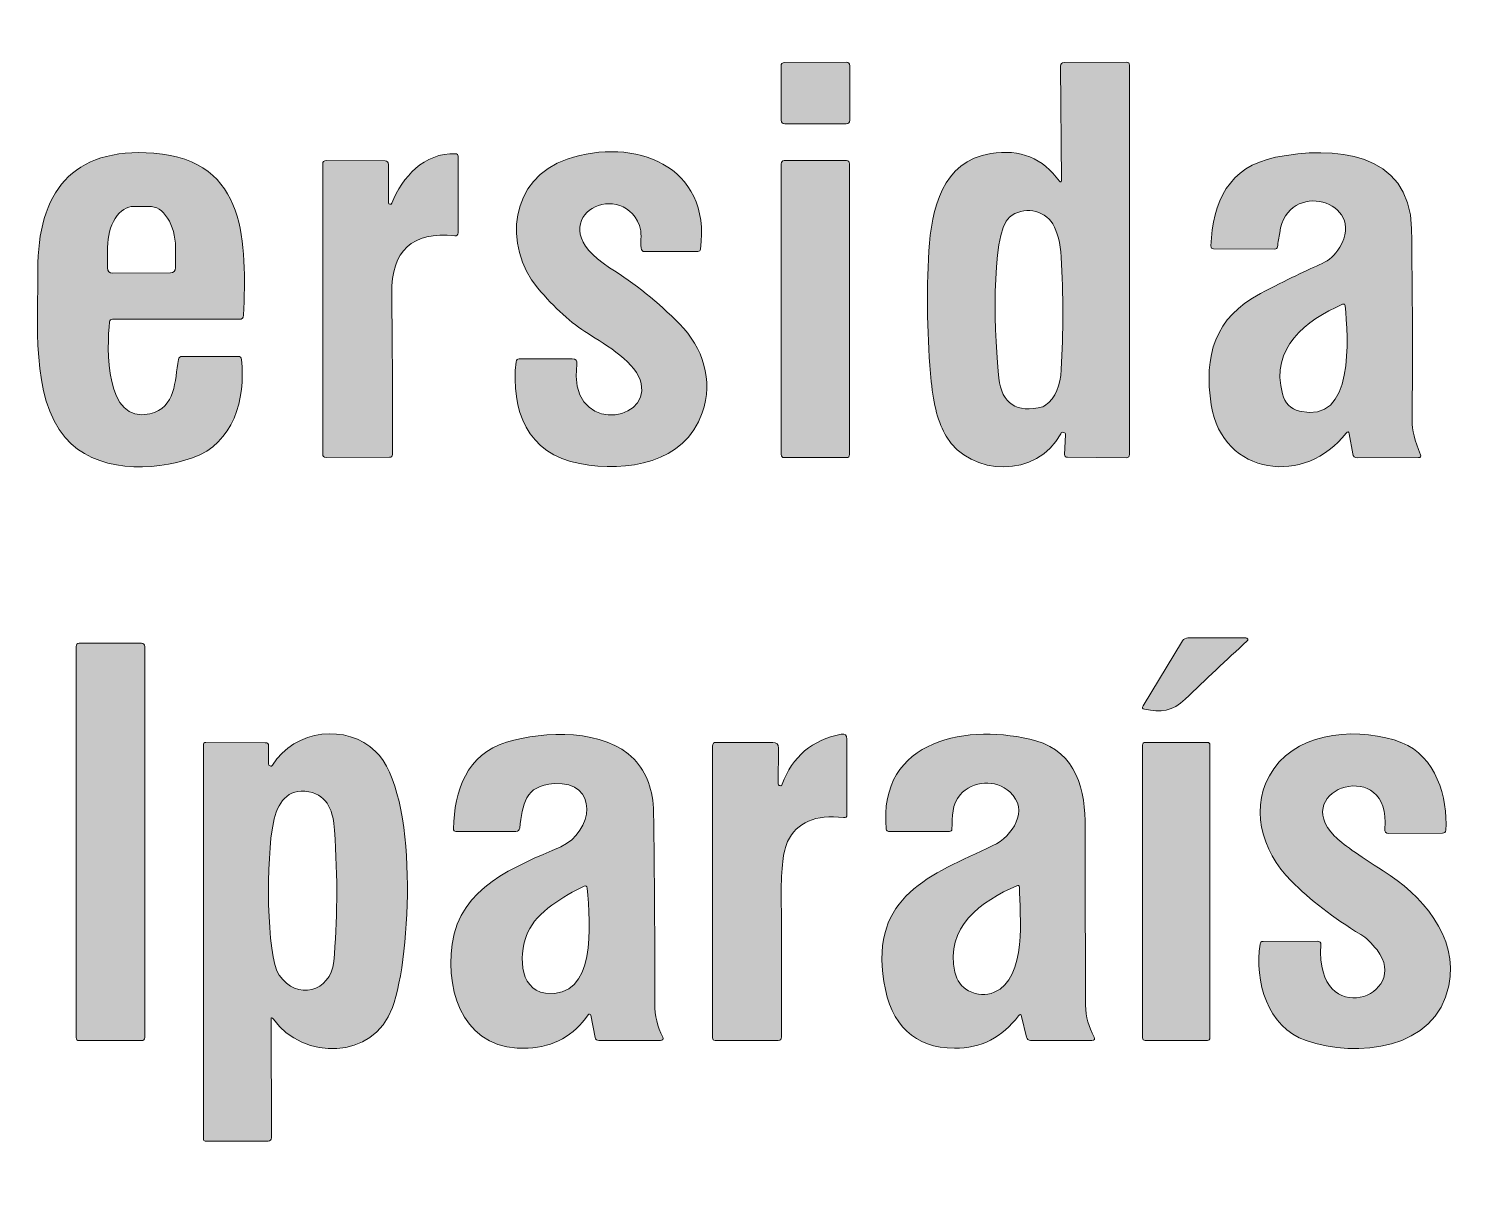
# Model space of a CAD drawing. Header units: millimetres. Extents: x 6 to 133, y 303 to 393.
# Drawn here: x 54.96 to 61.23, y 318.16 to 323.17 of the extents above; entities that cross this region are included whole.
import ezdxf

# ---------------------------------------------------------------- set-up
doc = ezdxf.new("R2010")
doc.units = ezdxf.units.MM
doc.header["$MEASUREMENT"] = 0

# ---------------------------------------------------------------- blocks, each defined once
blk = doc.blocks.new('block 2')
at = {"color": 188, "lineweight": 35, "true_color": 0x161224}
blk.add_open_spline([(21.4184, 393.1407), (21.4184, 393.1407), (6.4183, 303.1407), (6.4183, 303.1407), (6.4183, 303.1407), (118.7994, 303.1407), (118.7994, 303.1407), (118.7994, 303.1407), (133.0232, 388.4831), (133.0232, 388.4831), (133.3864, 390.6622), (131.9143, 392.7231), (129.7352, 393.0863), (129.5179, 393.1225), (129.298, 393.1407), (129.0776, 393.1407), (129.0776, 393.1407), (21.4184, 393.1407), (21.4184, 393.1407)], degree=3, knots=[0, 0, 0, 0, 1, 1, 1, 2, 2, 2, 3, 3, 3, 4, 4, 4, 5, 5, 5, 6, 6, 6, 6], dxfattribs=at)

msp = doc.modelspace()

# ---------------------------------------------------------------- hatches: boundary and pattern name
at = {"true_color": 0x161225}
h = msp.add_hatch(color=188, dxfattribs=at)
h.dxf.hatch_style = 2
edge = h.paths.add_edge_path()
edge.add_spline(control_points=[(58.2387, 323.0197), (58.2387, 323.0197), (58.5062, 323.0209), (58.5062, 323.0209), (58.5162, 323.0209), (58.5218, 323.0153), (58.5218, 323.0053), (58.5218, 323.0053), (58.5218, 322.7689), (58.5218, 322.7689), (58.5218, 322.7589), (58.5173, 322.7534), (58.5062, 322.7534), (58.5062, 322.7534), (58.2398, 322.7534), (58.2398, 322.7534), (58.2287, 322.7534), (58.2243, 322.7578), (58.2243, 322.7689), (58.2243, 322.7689), (58.2232, 323.0042), (58.2232, 323.0042), (58.2232, 323.0153), (58.2287, 323.0197), (58.2387, 323.0197)], knot_values=[0, 0, 0, 0, 1, 1, 1, 2, 2, 2, 3, 3, 3, 4, 4, 4, 5, 5, 5, 6, 6, 6, 7, 7, 7, 8, 8, 8, 8], degree=3, periodic=1)
h = msp.add_hatch(color=188, dxfattribs=at)
h.dxf.hatch_style = 2
edge = h.paths.add_edge_path()
edge.add_spline(control_points=[(59.433, 322.5036), (59.4341, 322.5014), (59.4363, 322.5014), (59.4385, 322.5014), (59.4408, 322.5025), (59.4419, 322.5036), (59.4419, 322.5059), (59.4419, 322.5059), (59.4374, 323.0042), (59.4374, 323.0042), (59.4374, 323.0153), (59.443, 323.0197), (59.4541, 323.0197), (59.4541, 323.0197), (59.7249, 323.0209), (59.7249, 323.0209), (59.7327, 323.0209), (59.7371, 323.0164), (59.7371, 323.0086), (59.7371, 323.0086), (59.7371, 321.3172), (59.7371, 321.3172), (59.7371, 321.3072), (59.7327, 321.3027), (59.7227, 321.3027), (59.7227, 321.3027), (59.4674, 321.305), (59.4674, 321.305), (59.4585, 321.305), (59.4552, 321.3094), (59.4552, 321.3172), (59.4552, 321.3172), (59.4596, 321.4026), (59.4596, 321.4026), (59.4596, 321.4082), (59.4574, 321.4115), (59.4507, 321.4126), (59.4452, 321.4148), (59.4419, 321.4126), (59.4385, 321.4071), (59.3386, 321.2151), (59.0467, 321.2195), (58.9413, 321.396), (58.9069, 321.4537), (58.8858, 321.5325), (58.8758, 321.6335), (58.8581, 321.8222), (58.8547, 322.012), (58.8658, 322.2018), (58.8769, 322.3804), (58.9224, 322.5924), (59.1344, 322.6246), (59.2621, 322.6446), (59.3608, 322.6046), (59.433, 322.5036)], knot_values=[0, 0, 0, 0, 1, 1, 1, 2, 2, 2, 3, 3, 3, 4, 4, 4, 5, 5, 5, 6, 6, 6, 7, 7, 7, 8, 8, 8, 9, 9, 9, 10, 10, 10, 11, 11, 11, 12, 12, 12, 13, 13, 13, 14, 14, 14, 15, 15, 15, 16, 16, 16, 17, 17, 17, 18, 18, 18, 18], degree=3, periodic=1)
edge = h.paths.add_edge_path()
edge.add_spline(control_points=[(59.3686, 321.528), (59.4197, 321.5669), (59.4363, 321.6168), (59.4408, 321.6857), (59.4496, 321.8477), (59.4496, 322.0109), (59.4408, 322.174), (59.4363, 322.2362), (59.4241, 322.285), (59.4041, 322.3183), (59.3664, 322.3816), (59.2743, 322.396), (59.2166, 322.3483), (59.1289, 322.275), (59.1533, 321.7911), (59.1699, 321.649), (59.1822, 321.5369), (59.2465, 321.4947), (59.3608, 321.5247), (59.3642, 321.5258), (59.3664, 321.5269), (59.3686, 321.528)], knot_values=[0, 0, 0, 0, 1, 1, 1, 2, 2, 2, 3, 3, 3, 4, 4, 4, 5, 5, 5, 6, 6, 6, 7, 7, 7, 7], degree=3, periodic=1)
h = msp.add_hatch(color=188, dxfattribs=at)
h.dxf.hatch_style = 2
edge = h.paths.add_edge_path()
edge.add_spline(control_points=[(57.6083, 322.3116), (57.524, 322.5292), (57.1566, 322.3316), (57.4784, 322.1285), (57.5894, 322.0586), (57.6904, 321.9776), (57.7815, 321.8843), (57.8858, 321.78), (57.9291, 321.6401), (57.8813, 321.4981), (57.8059, 321.2783), (57.5528, 321.2395), (57.3497, 321.2772), (57.1199, 321.3183), (57.0489, 321.5114), (57.0722, 321.7201), (57.0733, 321.7278), (57.0778, 321.7323), (57.0855, 321.7323), (57.0855, 321.7323), (57.3164, 321.7323), (57.3164, 321.7323), (57.3319, 321.7323), (57.3386, 321.7245), (57.3364, 321.7101), (57.2931, 321.4104), (57.6505, 321.4481), (57.6161, 321.6257), (57.5994, 321.7101), (57.4618, 321.7955), (57.3852, 321.8421), (57.312, 321.8877), (57.2387, 321.9542), (57.1666, 322.0397), (57.0123, 322.2251), (57.0467, 322.517), (57.2942, 322.6002), (57.5839, 322.6979), (57.9213, 322.5747), (57.8736, 322.2084), (57.8725, 322.2029), (57.8691, 322.1995), (57.8625, 322.1995), (57.8625, 322.1995), (57.6316, 322.1984), (57.6316, 322.1984), (57.6216, 322.1984), (57.6161, 322.204), (57.615, 322.214), (57.6127, 322.2473), (57.6194, 322.2828), (57.6083, 322.3116)], knot_values=[0, 0, 0, 0, 1, 1, 1, 2, 2, 2, 3, 3, 3, 4, 4, 4, 5, 5, 5, 6, 6, 6, 7, 7, 7, 8, 8, 8, 9, 9, 9, 10, 10, 10, 11, 11, 11, 12, 12, 12, 13, 13, 13, 14, 14, 14, 15, 15, 15, 16, 16, 16, 17, 17, 17, 17], degree=3, periodic=1)
h = msp.add_hatch(color=188, dxfattribs=at)
h.dxf.hatch_style = 2
edge = h.paths.add_edge_path()
edge.add_spline(control_points=[(55.3064, 321.8932), (55.293, 321.7811), (55.2853, 321.4481), (55.4806, 321.4936), (55.5949, 321.5203), (55.5894, 321.6357), (55.6049, 321.73), (55.6071, 321.7389), (55.6127, 321.7434), (55.6216, 321.7434), (55.6216, 321.7434), (55.8658, 321.7423), (55.8658, 321.7423), (55.8735, 321.7434), (55.878, 321.7389), (55.8791, 321.73), (55.8979, 321.5569), (55.8447, 321.3649), (55.6671, 321.3027), (55.4928, 321.2406), (55.242, 321.2395), (55.1132, 321.3904), (54.9623, 321.5669), (54.9967, 321.9032), (54.9945, 322.1185), (54.9934, 322.4526), (55.141, 322.6535), (55.4984, 322.6257), (55.909, 322.5947), (55.9002, 322.2306), (55.888, 321.9221), (55.888, 321.9099), (55.8813, 321.9043), (55.8702, 321.9043), (55.8702, 321.9043), (55.3186, 321.9043), (55.3186, 321.9043), (55.3108, 321.9043), (55.3075, 321.901), (55.3064, 321.8932)], knot_values=[0, 0, 0, 0, 1, 1, 1, 2, 2, 2, 3, 3, 3, 4, 4, 4, 5, 5, 5, 6, 6, 6, 7, 7, 7, 8, 8, 8, 9, 9, 9, 10, 10, 10, 11, 11, 11, 12, 12, 12, 13, 13, 13, 13], degree=3, periodic=1)
edge = h.paths.add_edge_path()
edge.add_spline(control_points=[(55.3208, 322.1052), (55.3208, 322.1052), (55.5705, 322.1063), (55.5705, 322.1063), (55.585, 322.1063), (55.5927, 322.1141), (55.5927, 322.1285), (55.5927, 322.1285), (55.5927, 322.2173), (55.5927, 322.2173), (55.5916, 322.2661), (55.5805, 322.3083), (55.5583, 322.3438), (55.5361, 322.3782), (55.5084, 322.3949), (55.4773, 322.3949), (55.4773, 322.3949), (55.4118, 322.3949), (55.4118, 322.3949), (55.3807, 322.3949), (55.353, 322.3771), (55.3308, 322.3427), (55.3086, 322.3072), (55.2975, 322.2661), (55.2975, 322.2162), (55.2975, 322.2162), (55.2975, 322.1285), (55.2975, 322.1285), (55.2975, 322.113), (55.3053, 322.1052), (55.3208, 322.1052)], knot_values=[0, 0, 0, 0, 1, 1, 1, 2, 2, 2, 3, 3, 3, 4, 4, 4, 5, 5, 5, 6, 6, 6, 7, 7, 7, 8, 8, 8, 9, 9, 9, 10, 10, 10, 10], degree=3, periodic=1)
h = msp.add_hatch(color=188, dxfattribs=at)
h.dxf.hatch_style = 2
edge = h.paths.add_edge_path()
edge.add_spline(control_points=[(56.5184, 322.4104), (56.5184, 322.4071), (56.5206, 322.4038), (56.5239, 322.4038), (56.5284, 322.4026), (56.5306, 322.4038), (56.5317, 322.4082), (56.5794, 322.5225), (56.6715, 322.628), (56.8092, 322.6235), (56.8158, 322.6235), (56.8203, 322.6202), (56.8203, 322.6124), (56.8203, 322.6124), (56.8203, 322.2794), (56.8203, 322.2794), (56.8203, 322.2706), (56.8158, 322.2661), (56.8058, 322.2672), (56.6216, 322.2872), (56.5295, 322.2029), (56.5317, 322.0164), (56.535, 321.7833), (56.5361, 321.5502), (56.535, 321.3172), (56.535, 321.3094), (56.5306, 321.305), (56.5217, 321.305), (56.5217, 321.305), (56.2465, 321.3038), (56.2465, 321.3038), (56.2365, 321.3038), (56.232, 321.3094), (56.232, 321.3183), (56.232, 321.3183), (56.232, 322.5791), (56.232, 322.5791), (56.232, 322.5891), (56.2376, 322.5935), (56.2476, 322.5935), (56.2476, 322.5935), (56.5028, 322.5924), (56.5028, 322.5924), (56.5117, 322.5924), (56.5173, 322.5869), (56.5173, 322.5769), (56.5173, 322.5769), (56.5184, 322.4104), (56.5184, 322.4104)], knot_values=[0, 0, 0, 0, 1, 1, 1, 2, 2, 2, 3, 3, 3, 4, 4, 4, 5, 5, 5, 6, 6, 6, 7, 7, 7, 8, 8, 8, 9, 9, 9, 10, 10, 10, 11, 11, 11, 12, 12, 12, 13, 13, 13, 14, 14, 14, 15, 15, 15, 16, 16, 16, 16], degree=3, periodic=1)
h = msp.add_hatch(color=188, dxfattribs=at)
h.dxf.hatch_style = 2
edge = h.paths.add_edge_path()
edge.add_spline(control_points=[(60.6783, 321.4104), (60.504, 321.1795), (60.1411, 321.2228), (60.0923, 321.5325), (60.059, 321.7456), (60.1078, 321.9132), (60.3065, 322.0164), (60.4219, 322.0763), (60.5107, 322.1196), (60.574, 322.1463), (60.6039, 322.1596), (60.6295, 322.1829), (60.6506, 322.2173), (60.7715, 322.4193), (60.4219, 322.5159), (60.3897, 322.2806), (60.3864, 322.2595), (60.3831, 322.2395), (60.3797, 322.2184), (60.3786, 322.2129), (60.3742, 322.2095), (60.3686, 322.2095), (60.3686, 322.2095), (60.1023, 322.2106), (60.1023, 322.2106), (60.0945, 322.2106), (60.0912, 322.2151), (60.0912, 322.2228), (60.0989, 322.4149), (60.1677, 322.5669), (60.372, 322.608), (60.6206, 322.6579), (60.9558, 322.6346), (60.9624, 322.2983), (60.9669, 322.0208), (60.968, 321.7423), (60.9647, 321.4637), (60.9647, 321.4259), (60.9769, 321.376), (61.0013, 321.3161), (61.0046, 321.3083), (61.0013, 321.3038), (60.9924, 321.3038), (60.9924, 321.3038), (60.726, 321.3027), (60.726, 321.3027), (60.716, 321.3027), (60.7094, 321.3083), (60.7072, 321.3194), (60.7072, 321.3194), (60.6916, 321.4071), (60.6916, 321.4071), (60.6894, 321.4171), (60.685, 321.4182), (60.6783, 321.4104)], knot_values=[0, 0, 0, 0, 1, 1, 1, 2, 2, 2, 3, 3, 3, 4, 4, 4, 5, 5, 5, 6, 6, 6, 7, 7, 7, 8, 8, 8, 9, 9, 9, 10, 10, 10, 11, 11, 11, 12, 12, 12, 13, 13, 13, 14, 14, 14, 15, 15, 15, 16, 16, 16, 17, 17, 17, 18, 18, 18, 18], degree=3, periodic=1)
edge = h.paths.add_edge_path()
edge.add_spline(control_points=[(60.6628, 321.9698), (60.504, 321.8988), (60.3476, 321.7811), (60.4019, 321.5802), (60.4119, 321.5403), (60.4375, 321.5158), (60.4752, 321.5058), (60.7171, 321.4426), (60.6872, 321.831), (60.6739, 321.9631), (60.6739, 321.9698), (60.6694, 321.972), (60.6628, 321.9698)], knot_values=[0, 0, 0, 0, 1, 1, 1, 2, 2, 2, 3, 3, 3, 4, 4, 4, 4], degree=3, periodic=1)
h = msp.add_hatch(color=188, dxfattribs=at)
h.dxf.hatch_style = 2
edge = h.paths.add_edge_path()
edge.add_spline(control_points=[(58.2376, 322.5935), (58.2376, 322.5935), (58.5073, 322.5935), (58.5073, 322.5935), (58.5162, 322.5935), (58.5206, 322.5891), (58.5206, 322.5802), (58.5206, 322.5802), (58.5206, 321.3172), (58.5206, 321.3172), (58.5206, 321.3083), (58.5162, 321.3038), (58.5073, 321.3038), (58.5073, 321.3038), (58.2376, 321.3038), (58.2376, 321.3038), (58.2287, 321.3038), (58.2243, 321.3083), (58.2243, 321.3172), (58.2243, 321.3172), (58.2243, 322.5802), (58.2243, 322.5802), (58.2243, 322.5891), (58.2287, 322.5935), (58.2376, 322.5935)], knot_values=[0, 0, 0, 0, 1, 1, 1, 2, 2, 2, 3, 3, 3, 4, 4, 4, 5, 5, 5, 6, 6, 6, 7, 7, 7, 8, 8, 8, 8], degree=3, periodic=1)
h = msp.add_hatch(color=188, dxfattribs=at)
h.dxf.hatch_style = 2
edge = h.paths.add_edge_path()
edge.add_spline(control_points=[(55.1743, 320.497), (55.1743, 320.497), (55.4451, 320.497), (55.4451, 320.497), (55.454, 320.497), (55.4595, 320.4925), (55.4595, 320.4836), (55.4595, 320.4836), (55.4595, 318.7844), (55.4595, 318.7844), (55.4595, 318.7755), (55.454, 318.7711), (55.4451, 318.7711), (55.4451, 318.7711), (55.1743, 318.7711), (55.1743, 318.7711), (55.1654, 318.7711), (55.161, 318.7755), (55.161, 318.7844), (55.161, 318.7844), (55.161, 320.4836), (55.161, 320.4836), (55.161, 320.4925), (55.1654, 320.497), (55.1743, 320.497)], knot_values=[0, 0, 0, 0, 1, 1, 1, 2, 2, 2, 3, 3, 3, 4, 4, 4, 5, 5, 5, 6, 6, 6, 7, 7, 7, 8, 8, 8, 8], degree=3, periodic=1)
h = msp.add_hatch(color=188, dxfattribs=at)
h.dxf.hatch_style = 2
edge = h.paths.add_edge_path()
edge.add_spline(control_points=[(59.7959, 320.225), (59.7959, 320.225), (59.968, 320.5069), (59.968, 320.5069), (59.9735, 320.5158), (59.9813, 320.5203), (59.9913, 320.5203), (59.9913, 320.5203), (60.2432, 320.5203), (60.2432, 320.5203), (60.2466, 320.5203), (60.2488, 320.518), (60.251, 320.5147), (60.2521, 320.5125), (60.251, 320.5092), (60.2488, 320.5069), (60.1578, 320.4248), (60.0679, 320.3405), (59.9791, 320.2539), (59.9247, 320.2006), (59.8725, 320.1962), (59.8026, 320.2106), (59.7937, 320.2128), (59.7915, 320.2173), (59.7959, 320.225)], knot_values=[0, 0, 0, 0, 1, 1, 1, 2, 2, 2, 3, 3, 3, 4, 4, 4, 5, 5, 5, 6, 6, 6, 7, 7, 7, 8, 8, 8, 8], degree=3, periodic=1)
h = msp.add_hatch(color=188, dxfattribs=at)
h.dxf.hatch_style = 2
edge = h.paths.add_edge_path()
edge.add_spline(control_points=[(59.2543, 318.8787), (59.1866, 318.7866), (59.0922, 318.7367), (58.9768, 318.7378), (58.8026, 318.74), (58.7005, 318.8365), (58.6705, 319.0274), (58.6106, 319.4015), (58.8725, 319.4892), (59.1433, 319.6179), (59.231, 319.659), (59.3031, 319.7733), (59.2177, 319.851), (59.1555, 319.9076), (59.0567, 319.9009), (59.0012, 319.8388), (58.9657, 319.7999), (58.9668, 319.7422), (58.9657, 319.6901), (58.9657, 319.6834), (58.9624, 319.6801), (58.9546, 319.6801), (58.9546, 319.6801), (58.6905, 319.6801), (58.6905, 319.6801), (58.6849, 319.6801), (58.6816, 319.6834), (58.6805, 319.6889), (58.6416, 320.0841), (59.0445, 320.1529), (59.3309, 320.073), (59.5074, 320.0241), (59.5462, 319.8565), (59.5451, 319.6967), (59.5451, 319.4392), (59.5451, 319.1828), (59.5462, 318.9253), (59.5473, 318.871), (59.5595, 318.8332), (59.5839, 318.7866), (59.5884, 318.7766), (59.585, 318.7722), (59.5739, 318.7722), (59.5739, 318.7722), (59.3076, 318.7722), (59.3076, 318.7722), (59.2987, 318.7722), (59.292, 318.7766), (59.2898, 318.7855), (59.2898, 318.7855), (59.2687, 318.8754), (59.2687, 318.8754), (59.2654, 318.8865), (59.261, 318.8876), (59.2543, 318.8787)], knot_values=[0, 0, 0, 0, 1, 1, 1, 2, 2, 2, 3, 3, 3, 4, 4, 4, 5, 5, 5, 6, 6, 6, 7, 7, 7, 8, 8, 8, 9, 9, 9, 10, 10, 10, 11, 11, 11, 12, 12, 12, 13, 13, 13, 14, 14, 14, 15, 15, 15, 16, 16, 16, 17, 17, 17, 18, 18, 18, 18], degree=3, periodic=1)
edge = h.paths.add_edge_path()
edge.add_spline(control_points=[(59.15, 318.9808), (59.2931, 319.043), (59.261, 319.316), (59.2587, 319.437), (59.2576, 319.4448), (59.2543, 319.447), (59.2476, 319.4437), (59.0934, 319.3782), (58.9335, 319.2616), (58.979, 319.0685), (58.9879, 319.0308), (59.0068, 319.0041), (59.0379, 318.9875), (59.0767, 318.9675), (59.1133, 318.9653), (59.15, 318.9808)], knot_values=[0, 0, 0, 0, 1, 1, 1, 2, 2, 2, 3, 3, 3, 4, 4, 4, 5, 5, 5, 5], degree=3, periodic=1)
h = msp.add_hatch(color=188, dxfattribs=at)
h.dxf.hatch_style = 2
edge = h.paths.add_edge_path()
edge.add_spline(control_points=[(56.0078, 318.8621), (56.0078, 318.8621), (56.0089, 318.3482), (56.0089, 318.3482), (56.0089, 318.3393), (56.0045, 318.3349), (55.9956, 318.3349), (55.9956, 318.3349), (55.7215, 318.3349), (55.7215, 318.3349), (55.7159, 318.3349), (55.7137, 318.3382), (55.7137, 318.3438), (55.7137, 318.3438), (55.7137, 320.0563), (55.7137, 320.0563), (55.7137, 320.063), (55.717, 320.0663), (55.7237, 320.0663), (55.7237, 320.0663), (55.9823, 320.0652), (55.9823, 320.0652), (55.9923, 320.0652), (55.9967, 320.0608), (55.9967, 320.0519), (55.9967, 320.0519), (55.9967, 319.9731), (55.9967, 319.9731), (55.9967, 319.9675), (55.9989, 319.9653), (56.0034, 319.9642), (56.0078, 319.962), (56.0112, 319.9642), (56.0134, 319.9675), (56.111, 320.124), (56.3386, 320.1484), (56.4618, 320.0275), (56.6482, 319.8454), (56.6183, 319.1451), (56.535, 318.9142), (56.4518, 318.6867), (56.1477, 318.6845), (56.0178, 318.8643), (56.0112, 318.8732), (56.0078, 318.8721), (56.0078, 318.8621)], knot_values=[0, 0, 0, 0, 1, 1, 1, 2, 2, 2, 3, 3, 3, 4, 4, 4, 5, 5, 5, 6, 6, 6, 7, 7, 7, 8, 8, 8, 9, 9, 9, 10, 10, 10, 11, 11, 11, 12, 12, 12, 13, 13, 13, 14, 14, 14, 15, 15, 15, 15], degree=3, periodic=1)
edge = h.paths.add_edge_path()
edge.add_spline(control_points=[(56.0178, 319.7189), (55.9856, 319.5657), (55.9867, 319.1395), (56.0433, 319.0552), (56.1188, 318.9431), (56.2664, 318.9819), (56.2798, 319.114), (56.2964, 319.2861), (56.2975, 319.4758), (56.2831, 319.6856), (56.2786, 319.7611), (56.2564, 319.8366), (56.1721, 319.8521), (56.0777, 319.8687), (56.0356, 319.8033), (56.0178, 319.7189)], knot_values=[0, 0, 0, 0, 1, 1, 1, 2, 2, 2, 3, 3, 3, 4, 4, 4, 5, 5, 5, 5], degree=3, periodic=1)
h = msp.add_hatch(color=188, dxfattribs=at)
h.dxf.hatch_style = 2
edge = h.paths.add_edge_path()
edge.add_spline(control_points=[(57.3974, 318.8809), (57.3963, 318.8843), (57.3952, 318.8854), (57.3919, 318.8865), (57.3885, 318.8876), (57.3863, 318.8865), (57.3852, 318.8832), (57.3231, 318.7933), (57.2365, 318.7444), (57.1244, 318.7378), (56.858, 318.7222), (56.7637, 318.9642), (56.7947, 319.1906), (56.8292, 319.4403), (57.0656, 319.5247), (57.2665, 319.6135), (57.4085, 319.6767), (57.4352, 319.8987), (57.2376, 319.8876), (57.1088, 319.8798), (57.1011, 319.7955), (57.0878, 319.6945), (57.0867, 319.6845), (57.0811, 319.6801), (57.0711, 319.6801), (57.0711, 319.6801), (56.8103, 319.6801), (56.8103, 319.6801), (56.8036, 319.6801), (56.8003, 319.6834), (56.8003, 319.6912), (56.8036, 319.8577), (56.858, 320.0141), (57.03, 320.0674), (57.1954, 320.1174), (57.4585, 320.1262), (57.585, 319.9931), (57.6405, 319.9342), (57.6682, 319.8588), (57.6694, 319.7633), (57.6738, 319.4869), (57.6749, 319.2095), (57.6749, 318.932), (57.6738, 318.8787), (57.6871, 318.8332), (57.7093, 318.7855), (57.7126, 318.7766), (57.7104, 318.7722), (57.6993, 318.7722), (57.6993, 318.7722), (57.4318, 318.7722), (57.4318, 318.7722), (57.423, 318.7722), (57.4174, 318.7755), (57.4163, 318.7844), (57.4163, 318.7844), (57.3974, 318.8809), (57.3974, 318.8809)], knot_values=[0, 0, 0, 0, 1, 1, 1, 2, 2, 2, 3, 3, 3, 4, 4, 4, 5, 5, 5, 6, 6, 6, 7, 7, 7, 8, 8, 8, 9, 9, 9, 10, 10, 10, 11, 11, 11, 12, 12, 12, 13, 13, 13, 14, 14, 14, 15, 15, 15, 16, 16, 16, 17, 17, 17, 18, 18, 18, 19, 19, 19, 19], degree=3, periodic=1)
edge = h.paths.add_edge_path()
edge.add_spline(control_points=[(57.3675, 319.4414), (57.2809, 319.4004), (57.1621, 319.3282), (57.1233, 319.2428), (57.0867, 319.1651), (57.0778, 318.9919), (57.1999, 318.9775), (57.423, 318.9498), (57.3952, 319.2761), (57.3808, 319.4337), (57.3797, 319.4425), (57.3752, 319.4448), (57.3675, 319.4414)], knot_values=[0, 0, 0, 0, 1, 1, 1, 2, 2, 2, 3, 3, 3, 4, 4, 4, 4], degree=3, periodic=1)
h = msp.add_hatch(color=188, dxfattribs=at)
h.dxf.hatch_style = 2
edge = h.paths.add_edge_path()
edge.add_spline(control_points=[(58.2276, 319.8843), (58.2731, 320.0053), (58.3586, 320.0774), (58.484, 320.1018), (58.5018, 320.1052), (58.5095, 320.0985), (58.5095, 320.0807), (58.5095, 320.0807), (58.5095, 319.7522), (58.5095, 319.7522), (58.5095, 319.7433), (58.5051, 319.7389), (58.4951, 319.74), (58.373, 319.7544), (58.292, 319.7189), (58.2521, 319.6357), (58.2332, 319.5957), (58.2232, 319.5202), (58.2243, 319.4059), (58.2254, 319.1995), (58.2254, 318.993), (58.2254, 318.7866), (58.2254, 318.7766), (58.221, 318.7722), (58.211, 318.7722), (58.211, 318.7722), (57.9368, 318.7722), (57.9368, 318.7722), (57.9291, 318.7722), (57.9257, 318.7755), (57.9257, 318.7833), (57.9257, 318.7833), (57.9257, 320.0508), (57.9257, 320.0508), (57.9257, 320.0619), (57.9302, 320.0663), (57.9413, 320.0663), (57.9413, 320.0663), (58.1877, 320.0663), (58.1877, 320.0663), (58.2043, 320.0663), (58.2121, 320.0574), (58.2121, 320.0419), (58.2121, 320.0419), (58.211, 319.8876), (58.211, 319.8876), (58.211, 319.8832), (58.2132, 319.8798), (58.2188, 319.8787), (58.2232, 319.8776), (58.2265, 319.8798), (58.2276, 319.8843)], knot_values=[0, 0, 0, 0, 1, 1, 1, 2, 2, 2, 3, 3, 3, 4, 4, 4, 5, 5, 5, 6, 6, 6, 7, 7, 7, 8, 8, 8, 9, 9, 9, 10, 10, 10, 11, 11, 11, 12, 12, 12, 13, 13, 13, 14, 14, 14, 15, 15, 15, 16, 16, 16, 17, 17, 17, 17], degree=3, periodic=1)
h = msp.add_hatch(color=188, dxfattribs=at)
h.dxf.hatch_style = 2
edge = h.paths.add_edge_path()
edge.add_spline(control_points=[(60.8459, 319.6901), (60.8803, 320.0086), (60.4264, 319.8676), (60.6284, 319.659), (60.6605, 319.6268), (60.7305, 319.5768), (60.8392, 319.5091), (61.0024, 319.4059), (61.1689, 319.225), (61.1245, 319.0097), (61.069, 318.73), (60.7227, 318.6956), (60.5052, 318.7711), (60.3353, 318.8299), (60.2798, 319.0286), (60.3043, 319.1906), (60.3054, 319.1973), (60.3098, 319.2017), (60.3176, 319.2017), (60.3176, 319.2017), (60.5529, 319.2028), (60.5529, 319.2028), (60.564, 319.2028), (60.5695, 319.1984), (60.5684, 319.1873), (60.544, 318.8088), (60.9669, 318.9653), (60.8126, 319.1651), (60.7882, 319.195), (60.7649, 319.2184), (60.7416, 319.2317), (60.6228, 319.3049), (60.5218, 319.3826), (60.4397, 319.4647), (60.3098, 319.5946), (60.2521, 319.7933), (60.3642, 319.952), (60.4807, 320.1185), (60.746, 320.1329), (60.9203, 320.0652), (61.0668, 320.0075), (61.1212, 319.8277), (61.1112, 319.6845), (61.1101, 319.6756), (61.1056, 319.6723), (61.0978, 319.6723), (61.0978, 319.6723), (60.8625, 319.6712), (60.8625, 319.6712), (60.8503, 319.6712), (60.8448, 319.6778), (60.8459, 319.6901)], knot_values=[0, 0, 0, 0, 1, 1, 1, 2, 2, 2, 3, 3, 3, 4, 4, 4, 5, 5, 5, 6, 6, 6, 7, 7, 7, 8, 8, 8, 9, 9, 9, 10, 10, 10, 11, 11, 11, 12, 12, 12, 13, 13, 13, 14, 14, 14, 15, 15, 15, 16, 16, 16, 17, 17, 17, 17], degree=3, periodic=1)
h = msp.add_hatch(color=188, dxfattribs=at)
h.dxf.hatch_style = 2
edge = h.paths.add_edge_path()
edge.add_spline(control_points=[(59.8059, 320.0663), (59.8059, 320.0663), (60.0756, 320.0663), (60.0756, 320.0663), (60.0834, 320.0663), (60.0867, 320.063), (60.0867, 320.0541), (60.0867, 320.0541), (60.0867, 318.7833), (60.0867, 318.7833), (60.0867, 318.7755), (60.0834, 318.7722), (60.0756, 318.7722), (60.0756, 318.7722), (59.8059, 318.7722), (59.8059, 318.7722), (59.7981, 318.7722), (59.7937, 318.7755), (59.7937, 318.7833), (59.7937, 318.7833), (59.7937, 320.0541), (59.7937, 320.0541), (59.7937, 320.063), (59.7981, 320.0663), (59.8059, 320.0663)], knot_values=[0, 0, 0, 0, 1, 1, 1, 2, 2, 2, 3, 3, 3, 4, 4, 4, 5, 5, 5, 6, 6, 6, 7, 7, 7, 8, 8, 8, 8], degree=3, periodic=1)

# ---------------------------------------------------------------- linework, layer by layer
at = {"lineweight": 0}
for points, knots in [([(58.2387, 323.0197), (58.2387, 323.0197), (58.5062, 323.0209), (58.5062, 323.0209), (58.5162, 323.0209), (58.5218, 323.0153), (58.5218, 323.0053), (58.5218, 323.0053), (58.5218, 322.7689), (58.5218, 322.7689), (58.5218, 322.7589), (58.5173, 322.7534), (58.5062, 322.7534), (58.5062, 322.7534), (58.2398, 322.7534), (58.2398, 322.7534), (58.2287, 322.7534), (58.2243, 322.7578), (58.2243, 322.7689), (58.2243, 322.7689), (58.2232, 323.0042), (58.2232, 323.0042), (58.2232, 323.0153), (58.2287, 323.0197), (58.2387, 323.0197)], [0, 0, 0, 0, 1, 1, 1, 2, 2, 2, 3, 3, 3, 4, 4, 4, 5, 5, 5, 6, 6, 6, 7, 7, 7, 8, 8, 8, 8]), ([(59.433, 322.5036), (59.4341, 322.5014), (59.4363, 322.5014), (59.4385, 322.5014), (59.4408, 322.5025), (59.4419, 322.5036), (59.4419, 322.5059), (59.4419, 322.5059), (59.4374, 323.0042), (59.4374, 323.0042), (59.4374, 323.0153), (59.443, 323.0197), (59.4541, 323.0197), (59.4541, 323.0197), (59.7249, 323.0209), (59.7249, 323.0209), (59.7327, 323.0209), (59.7371, 323.0164), (59.7371, 323.0086), (59.7371, 323.0086), (59.7371, 321.3172), (59.7371, 321.3172), (59.7371, 321.3072), (59.7327, 321.3027), (59.7227, 321.3027), (59.7227, 321.3027), (59.4674, 321.305), (59.4674, 321.305), (59.4585, 321.305), (59.4552, 321.3094), (59.4552, 321.3172), (59.4552, 321.3172), (59.4596, 321.4026), (59.4596, 321.4026), (59.4596, 321.4082), (59.4574, 321.4115), (59.4507, 321.4126), (59.4452, 321.4148), (59.4419, 321.4126), (59.4385, 321.4071), (59.3386, 321.2151), (59.0467, 321.2195), (58.9413, 321.396), (58.9069, 321.4537), (58.8858, 321.5325), (58.8758, 321.6335), (58.8581, 321.8222), (58.8547, 322.012), (58.8658, 322.2018), (58.8769, 322.3804), (58.9224, 322.5924), (59.1344, 322.6246), (59.2621, 322.6446), (59.3608, 322.6046), (59.433, 322.5036)], [0, 0, 0, 0, 1, 1, 1, 2, 2, 2, 3, 3, 3, 4, 4, 4, 5, 5, 5, 6, 6, 6, 7, 7, 7, 8, 8, 8, 9, 9, 9, 10, 10, 10, 11, 11, 11, 12, 12, 12, 13, 13, 13, 14, 14, 14, 15, 15, 15, 16, 16, 16, 17, 17, 17, 18, 18, 18, 18]), ([(57.6083, 322.3116), (57.524, 322.5292), (57.1566, 322.3316), (57.4784, 322.1285), (57.5894, 322.0586), (57.6904, 321.9776), (57.7815, 321.8843), (57.8858, 321.78), (57.9291, 321.6401), (57.8813, 321.4981), (57.8059, 321.2783), (57.5528, 321.2395), (57.3497, 321.2772), (57.1199, 321.3183), (57.0489, 321.5114), (57.0722, 321.7201), (57.0733, 321.7278), (57.0778, 321.7323), (57.0855, 321.7323), (57.0855, 321.7323), (57.3164, 321.7323), (57.3164, 321.7323), (57.3319, 321.7323), (57.3386, 321.7245), (57.3364, 321.7101), (57.2931, 321.4104), (57.6505, 321.4481), (57.6161, 321.6257), (57.5994, 321.7101), (57.4618, 321.7955), (57.3852, 321.8421), (57.312, 321.8877), (57.2387, 321.9542), (57.1666, 322.0397), (57.0123, 322.2251), (57.0467, 322.517), (57.2942, 322.6002), (57.5839, 322.6979), (57.9213, 322.5747), (57.8736, 322.2084), (57.8725, 322.2029), (57.8691, 322.1995), (57.8625, 322.1995), (57.8625, 322.1995), (57.6316, 322.1984), (57.6316, 322.1984), (57.6216, 322.1984), (57.6161, 322.204), (57.615, 322.214), (57.6127, 322.2473), (57.6194, 322.2828), (57.6083, 322.3116)], [0, 0, 0, 0, 1, 1, 1, 2, 2, 2, 3, 3, 3, 4, 4, 4, 5, 5, 5, 6, 6, 6, 7, 7, 7, 8, 8, 8, 9, 9, 9, 10, 10, 10, 11, 11, 11, 12, 12, 12, 13, 13, 13, 14, 14, 14, 15, 15, 15, 16, 16, 16, 17, 17, 17, 17]), ([(55.3064, 321.8932), (55.293, 321.7811), (55.2853, 321.4481), (55.4806, 321.4936), (55.5949, 321.5203), (55.5894, 321.6357), (55.6049, 321.73), (55.6071, 321.7389), (55.6127, 321.7434), (55.6216, 321.7434), (55.6216, 321.7434), (55.8658, 321.7423), (55.8658, 321.7423), (55.8735, 321.7434), (55.878, 321.7389), (55.8791, 321.73), (55.8979, 321.5569), (55.8447, 321.3649), (55.6671, 321.3027), (55.4928, 321.2406), (55.242, 321.2395), (55.1132, 321.3904), (54.9623, 321.5669), (54.9967, 321.9032), (54.9945, 322.1185), (54.9934, 322.4526), (55.141, 322.6535), (55.4984, 322.6257), (55.909, 322.5947), (55.9002, 322.2306), (55.888, 321.9221), (55.888, 321.9099), (55.8813, 321.9043), (55.8702, 321.9043), (55.8702, 321.9043), (55.3186, 321.9043), (55.3186, 321.9043), (55.3108, 321.9043), (55.3075, 321.901), (55.3064, 321.8932)], [0, 0, 0, 0, 1, 1, 1, 2, 2, 2, 3, 3, 3, 4, 4, 4, 5, 5, 5, 6, 6, 6, 7, 7, 7, 8, 8, 8, 9, 9, 9, 10, 10, 10, 11, 11, 11, 12, 12, 12, 13, 13, 13, 13]), ([(56.5184, 322.4104), (56.5184, 322.4071), (56.5206, 322.4038), (56.5239, 322.4038), (56.5284, 322.4026), (56.5306, 322.4038), (56.5317, 322.4082), (56.5794, 322.5225), (56.6715, 322.628), (56.8092, 322.6235), (56.8158, 322.6235), (56.8203, 322.6202), (56.8203, 322.6124), (56.8203, 322.6124), (56.8203, 322.2794), (56.8203, 322.2794), (56.8203, 322.2706), (56.8158, 322.2661), (56.8058, 322.2672), (56.6216, 322.2872), (56.5295, 322.2029), (56.5317, 322.0164), (56.535, 321.7833), (56.5361, 321.5502), (56.535, 321.3172), (56.535, 321.3094), (56.5306, 321.305), (56.5217, 321.305), (56.5217, 321.305), (56.2465, 321.3038), (56.2465, 321.3038), (56.2365, 321.3038), (56.232, 321.3094), (56.232, 321.3183), (56.232, 321.3183), (56.232, 322.5791), (56.232, 322.5791), (56.232, 322.5891), (56.2376, 322.5935), (56.2476, 322.5935), (56.2476, 322.5935), (56.5028, 322.5924), (56.5028, 322.5924), (56.5117, 322.5924), (56.5173, 322.5869), (56.5173, 322.5769), (56.5173, 322.5769), (56.5184, 322.4104), (56.5184, 322.4104)], [0, 0, 0, 0, 1, 1, 1, 2, 2, 2, 3, 3, 3, 4, 4, 4, 5, 5, 5, 6, 6, 6, 7, 7, 7, 8, 8, 8, 9, 9, 9, 10, 10, 10, 11, 11, 11, 12, 12, 12, 13, 13, 13, 14, 14, 14, 15, 15, 15, 16, 16, 16, 16]), ([(60.6783, 321.4104), (60.504, 321.1795), (60.1411, 321.2228), (60.0923, 321.5325), (60.059, 321.7456), (60.1078, 321.9132), (60.3065, 322.0164), (60.4219, 322.0763), (60.5107, 322.1196), (60.574, 322.1463), (60.6039, 322.1596), (60.6295, 322.1829), (60.6506, 322.2173), (60.7715, 322.4193), (60.4219, 322.5159), (60.3897, 322.2806), (60.3864, 322.2595), (60.3831, 322.2395), (60.3797, 322.2184), (60.3786, 322.2129), (60.3742, 322.2095), (60.3686, 322.2095), (60.3686, 322.2095), (60.1023, 322.2106), (60.1023, 322.2106), (60.0945, 322.2106), (60.0912, 322.2151), (60.0912, 322.2228), (60.0989, 322.4149), (60.1677, 322.5669), (60.372, 322.608), (60.6206, 322.6579), (60.9558, 322.6346), (60.9624, 322.2983), (60.9669, 322.0208), (60.968, 321.7423), (60.9647, 321.4637), (60.9647, 321.4259), (60.9769, 321.376), (61.0013, 321.3161), (61.0046, 321.3083), (61.0013, 321.3038), (60.9924, 321.3038), (60.9924, 321.3038), (60.726, 321.3027), (60.726, 321.3027), (60.716, 321.3027), (60.7094, 321.3083), (60.7072, 321.3194), (60.7072, 321.3194), (60.6916, 321.4071), (60.6916, 321.4071), (60.6894, 321.4171), (60.685, 321.4182), (60.6783, 321.4104)], [0, 0, 0, 0, 1, 1, 1, 2, 2, 2, 3, 3, 3, 4, 4, 4, 5, 5, 5, 6, 6, 6, 7, 7, 7, 8, 8, 8, 9, 9, 9, 10, 10, 10, 11, 11, 11, 12, 12, 12, 13, 13, 13, 14, 14, 14, 15, 15, 15, 16, 16, 16, 17, 17, 17, 18, 18, 18, 18]), ([(58.2376, 322.5935), (58.2376, 322.5935), (58.5073, 322.5935), (58.5073, 322.5935), (58.5162, 322.5935), (58.5206, 322.5891), (58.5206, 322.5802), (58.5206, 322.5802), (58.5206, 321.3172), (58.5206, 321.3172), (58.5206, 321.3083), (58.5162, 321.3038), (58.5073, 321.3038), (58.5073, 321.3038), (58.2376, 321.3038), (58.2376, 321.3038), (58.2287, 321.3038), (58.2243, 321.3083), (58.2243, 321.3172), (58.2243, 321.3172), (58.2243, 322.5802), (58.2243, 322.5802), (58.2243, 322.5891), (58.2287, 322.5935), (58.2376, 322.5935)], [0, 0, 0, 0, 1, 1, 1, 2, 2, 2, 3, 3, 3, 4, 4, 4, 5, 5, 5, 6, 6, 6, 7, 7, 7, 8, 8, 8, 8]), ([(55.3208, 322.1052), (55.3208, 322.1052), (55.5705, 322.1063), (55.5705, 322.1063), (55.585, 322.1063), (55.5927, 322.1141), (55.5927, 322.1285), (55.5927, 322.1285), (55.5927, 322.2173), (55.5927, 322.2173), (55.5916, 322.2661), (55.5805, 322.3083), (55.5583, 322.3438), (55.5361, 322.3782), (55.5084, 322.3949), (55.4773, 322.3949), (55.4773, 322.3949), (55.4118, 322.3949), (55.4118, 322.3949), (55.3807, 322.3949), (55.353, 322.3771), (55.3308, 322.3427), (55.3086, 322.3072), (55.2975, 322.2661), (55.2975, 322.2162), (55.2975, 322.2162), (55.2975, 322.1285), (55.2975, 322.1285), (55.2975, 322.113), (55.3053, 322.1052), (55.3208, 322.1052)], [0, 0, 0, 0, 1, 1, 1, 2, 2, 2, 3, 3, 3, 4, 4, 4, 5, 5, 5, 6, 6, 6, 7, 7, 7, 8, 8, 8, 9, 9, 9, 10, 10, 10, 10]), ([(59.3686, 321.528), (59.4197, 321.5669), (59.4363, 321.6168), (59.4408, 321.6857), (59.4496, 321.8477), (59.4496, 322.0109), (59.4408, 322.174), (59.4363, 322.2362), (59.4241, 322.285), (59.4041, 322.3183), (59.3664, 322.3816), (59.2743, 322.396), (59.2166, 322.3483), (59.1289, 322.275), (59.1533, 321.7911), (59.1699, 321.649), (59.1822, 321.5369), (59.2465, 321.4947), (59.3608, 321.5247), (59.3642, 321.5258), (59.3664, 321.5269), (59.3686, 321.528)], [0, 0, 0, 0, 1, 1, 1, 2, 2, 2, 3, 3, 3, 4, 4, 4, 5, 5, 5, 6, 6, 6, 7, 7, 7, 7]), ([(60.6628, 321.9698), (60.504, 321.8988), (60.3476, 321.7811), (60.4019, 321.5802), (60.4119, 321.5403), (60.4375, 321.5158), (60.4752, 321.5058), (60.7171, 321.4426), (60.6872, 321.831), (60.6739, 321.9631), (60.6739, 321.9698), (60.6694, 321.972), (60.6628, 321.9698)], [0, 0, 0, 0, 1, 1, 1, 2, 2, 2, 3, 3, 3, 4, 4, 4, 4]), ([(55.1743, 320.497), (55.1743, 320.497), (55.4451, 320.497), (55.4451, 320.497), (55.454, 320.497), (55.4595, 320.4925), (55.4595, 320.4836), (55.4595, 320.4836), (55.4595, 318.7844), (55.4595, 318.7844), (55.4595, 318.7755), (55.454, 318.7711), (55.4451, 318.7711), (55.4451, 318.7711), (55.1743, 318.7711), (55.1743, 318.7711), (55.1654, 318.7711), (55.161, 318.7755), (55.161, 318.7844), (55.161, 318.7844), (55.161, 320.4836), (55.161, 320.4836), (55.161, 320.4925), (55.1654, 320.497), (55.1743, 320.497)], [0, 0, 0, 0, 1, 1, 1, 2, 2, 2, 3, 3, 3, 4, 4, 4, 5, 5, 5, 6, 6, 6, 7, 7, 7, 8, 8, 8, 8]), ([(59.7959, 320.225), (59.7959, 320.225), (59.968, 320.5069), (59.968, 320.5069), (59.9735, 320.5158), (59.9813, 320.5203), (59.9913, 320.5203), (59.9913, 320.5203), (60.2432, 320.5203), (60.2432, 320.5203), (60.2466, 320.5203), (60.2488, 320.518), (60.251, 320.5147), (60.2521, 320.5125), (60.251, 320.5092), (60.2488, 320.5069), (60.1578, 320.4248), (60.0679, 320.3405), (59.9791, 320.2539), (59.9247, 320.2006), (59.8725, 320.1962), (59.8026, 320.2106), (59.7937, 320.2128), (59.7915, 320.2173), (59.7959, 320.225)], [0, 0, 0, 0, 1, 1, 1, 2, 2, 2, 3, 3, 3, 4, 4, 4, 5, 5, 5, 6, 6, 6, 7, 7, 7, 8, 8, 8, 8]), ([(59.2543, 318.8787), (59.1866, 318.7866), (59.0922, 318.7367), (58.9768, 318.7378), (58.8026, 318.74), (58.7005, 318.8365), (58.6705, 319.0274), (58.6106, 319.4015), (58.8725, 319.4892), (59.1433, 319.6179), (59.231, 319.659), (59.3031, 319.7733), (59.2177, 319.851), (59.1555, 319.9076), (59.0567, 319.9009), (59.0012, 319.8388), (58.9657, 319.7999), (58.9668, 319.7422), (58.9657, 319.6901), (58.9657, 319.6834), (58.9624, 319.6801), (58.9546, 319.6801), (58.9546, 319.6801), (58.6905, 319.6801), (58.6905, 319.6801), (58.6849, 319.6801), (58.6816, 319.6834), (58.6805, 319.6889), (58.6416, 320.0841), (59.0445, 320.1529), (59.3309, 320.073), (59.5074, 320.0241), (59.5462, 319.8565), (59.5451, 319.6967), (59.5451, 319.4392), (59.5451, 319.1828), (59.5462, 318.9253), (59.5473, 318.871), (59.5595, 318.8332), (59.5839, 318.7866), (59.5884, 318.7766), (59.585, 318.7722), (59.5739, 318.7722), (59.5739, 318.7722), (59.3076, 318.7722), (59.3076, 318.7722), (59.2987, 318.7722), (59.292, 318.7766), (59.2898, 318.7855), (59.2898, 318.7855), (59.2687, 318.8754), (59.2687, 318.8754), (59.2654, 318.8865), (59.261, 318.8876), (59.2543, 318.8787)], [0, 0, 0, 0, 1, 1, 1, 2, 2, 2, 3, 3, 3, 4, 4, 4, 5, 5, 5, 6, 6, 6, 7, 7, 7, 8, 8, 8, 9, 9, 9, 10, 10, 10, 11, 11, 11, 12, 12, 12, 13, 13, 13, 14, 14, 14, 15, 15, 15, 16, 16, 16, 17, 17, 17, 18, 18, 18, 18]), ([(56.0078, 318.8621), (56.0078, 318.8621), (56.0089, 318.3482), (56.0089, 318.3482), (56.0089, 318.3393), (56.0045, 318.3349), (55.9956, 318.3349), (55.9956, 318.3349), (55.7215, 318.3349), (55.7215, 318.3349), (55.7159, 318.3349), (55.7137, 318.3382), (55.7137, 318.3438), (55.7137, 318.3438), (55.7137, 320.0563), (55.7137, 320.0563), (55.7137, 320.063), (55.717, 320.0663), (55.7237, 320.0663), (55.7237, 320.0663), (55.9823, 320.0652), (55.9823, 320.0652), (55.9923, 320.0652), (55.9967, 320.0608), (55.9967, 320.0519), (55.9967, 320.0519), (55.9967, 319.9731), (55.9967, 319.9731), (55.9967, 319.9675), (55.9989, 319.9653), (56.0034, 319.9642), (56.0078, 319.962), (56.0112, 319.9642), (56.0134, 319.9675), (56.111, 320.124), (56.3386, 320.1484), (56.4618, 320.0275), (56.6482, 319.8454), (56.6183, 319.1451), (56.535, 318.9142), (56.4518, 318.6867), (56.1477, 318.6845), (56.0178, 318.8643), (56.0112, 318.8732), (56.0078, 318.8721), (56.0078, 318.8621)], [0, 0, 0, 0, 1, 1, 1, 2, 2, 2, 3, 3, 3, 4, 4, 4, 5, 5, 5, 6, 6, 6, 7, 7, 7, 8, 8, 8, 9, 9, 9, 10, 10, 10, 11, 11, 11, 12, 12, 12, 13, 13, 13, 14, 14, 14, 15, 15, 15, 15]), ([(57.3974, 318.8809), (57.3963, 318.8843), (57.3952, 318.8854), (57.3919, 318.8865), (57.3885, 318.8876), (57.3863, 318.8865), (57.3852, 318.8832), (57.3231, 318.7933), (57.2365, 318.7444), (57.1244, 318.7378), (56.858, 318.7222), (56.7637, 318.9642), (56.7947, 319.1906), (56.8292, 319.4403), (57.0656, 319.5247), (57.2665, 319.6135), (57.4085, 319.6767), (57.4352, 319.8987), (57.2376, 319.8876), (57.1088, 319.8798), (57.1011, 319.7955), (57.0878, 319.6945), (57.0867, 319.6845), (57.0811, 319.6801), (57.0711, 319.6801), (57.0711, 319.6801), (56.8103, 319.6801), (56.8103, 319.6801), (56.8036, 319.6801), (56.8003, 319.6834), (56.8003, 319.6912), (56.8036, 319.8577), (56.858, 320.0141), (57.03, 320.0674), (57.1954, 320.1174), (57.4585, 320.1262), (57.585, 319.9931), (57.6405, 319.9342), (57.6682, 319.8588), (57.6694, 319.7633), (57.6738, 319.4869), (57.6749, 319.2095), (57.6749, 318.932), (57.6738, 318.8787), (57.6871, 318.8332), (57.7093, 318.7855), (57.7126, 318.7766), (57.7104, 318.7722), (57.6993, 318.7722), (57.6993, 318.7722), (57.4318, 318.7722), (57.4318, 318.7722), (57.423, 318.7722), (57.4174, 318.7755), (57.4163, 318.7844), (57.4163, 318.7844), (57.3974, 318.8809), (57.3974, 318.8809)], [0, 0, 0, 0, 1, 1, 1, 2, 2, 2, 3, 3, 3, 4, 4, 4, 5, 5, 5, 6, 6, 6, 7, 7, 7, 8, 8, 8, 9, 9, 9, 10, 10, 10, 11, 11, 11, 12, 12, 12, 13, 13, 13, 14, 14, 14, 15, 15, 15, 16, 16, 16, 17, 17, 17, 18, 18, 18, 19, 19, 19, 19]), ([(58.2276, 319.8843), (58.2731, 320.0053), (58.3586, 320.0774), (58.484, 320.1018), (58.5018, 320.1052), (58.5095, 320.0985), (58.5095, 320.0807), (58.5095, 320.0807), (58.5095, 319.7522), (58.5095, 319.7522), (58.5095, 319.7433), (58.5051, 319.7389), (58.4951, 319.74), (58.373, 319.7544), (58.292, 319.7189), (58.2521, 319.6357), (58.2332, 319.5957), (58.2232, 319.5202), (58.2243, 319.4059), (58.2254, 319.1995), (58.2254, 318.993), (58.2254, 318.7866), (58.2254, 318.7766), (58.221, 318.7722), (58.211, 318.7722), (58.211, 318.7722), (57.9368, 318.7722), (57.9368, 318.7722), (57.9291, 318.7722), (57.9257, 318.7755), (57.9257, 318.7833), (57.9257, 318.7833), (57.9257, 320.0508), (57.9257, 320.0508), (57.9257, 320.0619), (57.9302, 320.0663), (57.9413, 320.0663), (57.9413, 320.0663), (58.1877, 320.0663), (58.1877, 320.0663), (58.2043, 320.0663), (58.2121, 320.0574), (58.2121, 320.0419), (58.2121, 320.0419), (58.211, 319.8876), (58.211, 319.8876), (58.211, 319.8832), (58.2132, 319.8798), (58.2188, 319.8787), (58.2232, 319.8776), (58.2265, 319.8798), (58.2276, 319.8843)], [0, 0, 0, 0, 1, 1, 1, 2, 2, 2, 3, 3, 3, 4, 4, 4, 5, 5, 5, 6, 6, 6, 7, 7, 7, 8, 8, 8, 9, 9, 9, 10, 10, 10, 11, 11, 11, 12, 12, 12, 13, 13, 13, 14, 14, 14, 15, 15, 15, 16, 16, 16, 17, 17, 17, 17]), ([(60.8459, 319.6901), (60.8803, 320.0086), (60.4264, 319.8676), (60.6284, 319.659), (60.6605, 319.6268), (60.7305, 319.5768), (60.8392, 319.5091), (61.0024, 319.4059), (61.1689, 319.225), (61.1245, 319.0097), (61.069, 318.73), (60.7227, 318.6956), (60.5052, 318.7711), (60.3353, 318.8299), (60.2798, 319.0286), (60.3043, 319.1906), (60.3054, 319.1973), (60.3098, 319.2017), (60.3176, 319.2017), (60.3176, 319.2017), (60.5529, 319.2028), (60.5529, 319.2028), (60.564, 319.2028), (60.5695, 319.1984), (60.5684, 319.1873), (60.544, 318.8088), (60.9669, 318.9653), (60.8126, 319.1651), (60.7882, 319.195), (60.7649, 319.2184), (60.7416, 319.2317), (60.6228, 319.3049), (60.5218, 319.3826), (60.4397, 319.4647), (60.3098, 319.5946), (60.2521, 319.7933), (60.3642, 319.952), (60.4807, 320.1185), (60.746, 320.1329), (60.9203, 320.0652), (61.0668, 320.0075), (61.1212, 319.8277), (61.1112, 319.6845), (61.1101, 319.6756), (61.1056, 319.6723), (61.0978, 319.6723), (61.0978, 319.6723), (60.8625, 319.6712), (60.8625, 319.6712), (60.8503, 319.6712), (60.8448, 319.6778), (60.8459, 319.6901)], [0, 0, 0, 0, 1, 1, 1, 2, 2, 2, 3, 3, 3, 4, 4, 4, 5, 5, 5, 6, 6, 6, 7, 7, 7, 8, 8, 8, 9, 9, 9, 10, 10, 10, 11, 11, 11, 12, 12, 12, 13, 13, 13, 14, 14, 14, 15, 15, 15, 16, 16, 16, 17, 17, 17, 17]), ([(59.8059, 320.0663), (59.8059, 320.0663), (60.0756, 320.0663), (60.0756, 320.0663), (60.0834, 320.0663), (60.0867, 320.063), (60.0867, 320.0541), (60.0867, 320.0541), (60.0867, 318.7833), (60.0867, 318.7833), (60.0867, 318.7755), (60.0834, 318.7722), (60.0756, 318.7722), (60.0756, 318.7722), (59.8059, 318.7722), (59.8059, 318.7722), (59.7981, 318.7722), (59.7937, 318.7755), (59.7937, 318.7833), (59.7937, 318.7833), (59.7937, 320.0541), (59.7937, 320.0541), (59.7937, 320.063), (59.7981, 320.0663), (59.8059, 320.0663)], [0, 0, 0, 0, 1, 1, 1, 2, 2, 2, 3, 3, 3, 4, 4, 4, 5, 5, 5, 6, 6, 6, 7, 7, 7, 8, 8, 8, 8]), ([(56.0178, 319.7189), (55.9856, 319.5657), (55.9867, 319.1395), (56.0433, 319.0552), (56.1188, 318.9431), (56.2664, 318.9819), (56.2798, 319.114), (56.2964, 319.2861), (56.2975, 319.4758), (56.2831, 319.6856), (56.2786, 319.7611), (56.2564, 319.8366), (56.1721, 319.8521), (56.0777, 319.8687), (56.0356, 319.8033), (56.0178, 319.7189)], [0, 0, 0, 0, 1, 1, 1, 2, 2, 2, 3, 3, 3, 4, 4, 4, 5, 5, 5, 5]), ([(57.3675, 319.4414), (57.2809, 319.4004), (57.1621, 319.3282), (57.1233, 319.2428), (57.0867, 319.1651), (57.0778, 318.9919), (57.1999, 318.9775), (57.423, 318.9498), (57.3952, 319.2761), (57.3808, 319.4337), (57.3797, 319.4425), (57.3752, 319.4448), (57.3675, 319.4414)], [0, 0, 0, 0, 1, 1, 1, 2, 2, 2, 3, 3, 3, 4, 4, 4, 4]), ([(59.15, 318.9808), (59.2931, 319.043), (59.261, 319.316), (59.2587, 319.437), (59.2576, 319.4448), (59.2543, 319.447), (59.2476, 319.4437), (59.0934, 319.3782), (58.9335, 319.2616), (58.979, 319.0685), (58.9879, 319.0308), (59.0068, 319.0041), (59.0379, 318.9875), (59.0767, 318.9675), (59.1133, 318.9653), (59.15, 318.9808)], [0, 0, 0, 0, 1, 1, 1, 2, 2, 2, 3, 3, 3, 4, 4, 4, 5, 5, 5, 5])]:
    msp.add_open_spline(points, degree=3, knots=knots, dxfattribs=at)

# ---------------------------------------------------------------- block references
msp.add_blockref('block 2', (0, 0))

doc.saveas('drawing.dxf')
